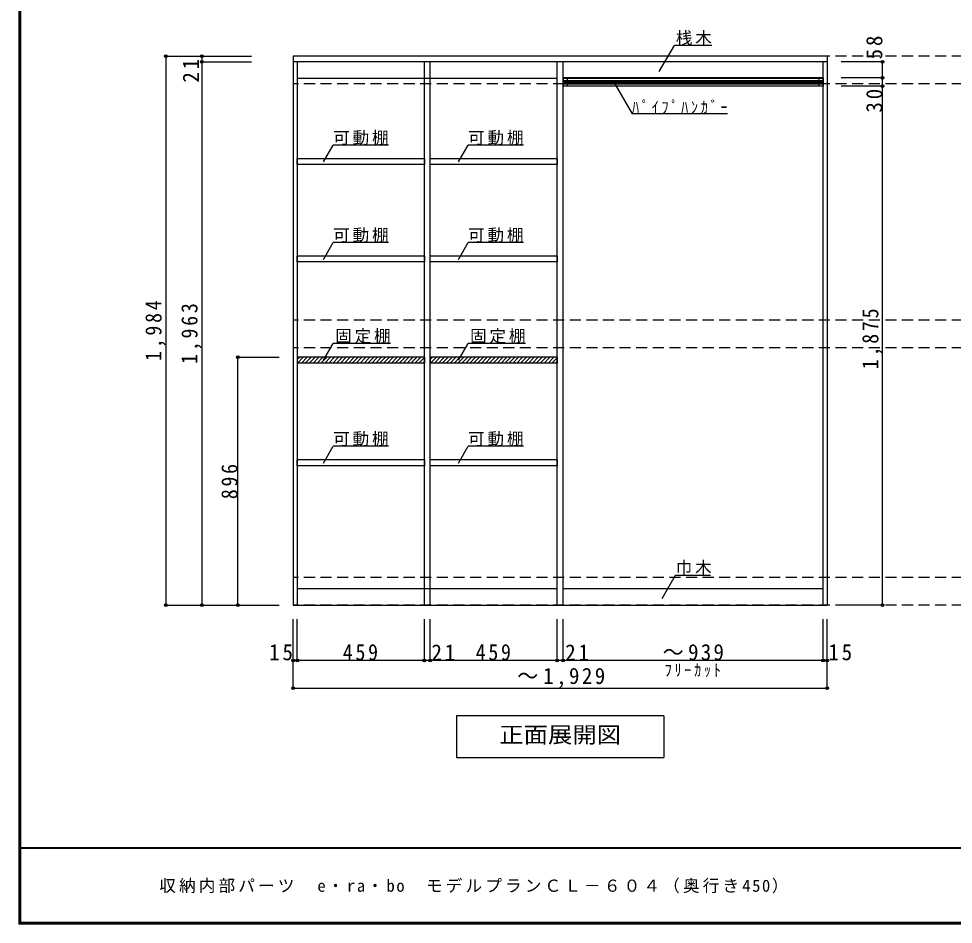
# Model space of a CAD drawing. Units: millimetres at full size, sheet at 1:20. Extents: x -3922 to 3878, y -2932 to 2722.
# Drawn here: x -3922 to -546, y -2864 to 408 of the extents above; entities that cross this region are included whole.
import ezdxf
from ezdxf.enums import TextEntityAlignment as Align

# ---------------------------------------------------------------- set-up
doc = ezdxf.new("R2010")
doc.units = ezdxf.units.MM
doc.header["$LTSCALE"] = 20
doc.header["$PDMODE"] = 32
doc.header["$PDSIZE"] = 10
doc.linetypes.add('DASHED2', pattern=[3, 2, -1])
for name, color, linetype in [('0-2', 2, 'Continuous'), ('0-3_固定棚', 3, 'Continuous'), ('0-4_可動棚', 3, 'Continuous'), ('0-6_パイプハンガー', 4, 'Continuous'), ('0-7_桟木・巾木', 2, 'Continuous'), ('0-A_文字', 7, 'Continuous'), ('0-B_寸法', 7, 'Continuous'), ('0-C_ハッチ', 4, 'Continuous'), ('F-1_枠', 6, 'Continuous'), ('F-A_文字', 7, 'Continuous')]:
    doc.layers.add(name, color=color, linetype=linetype)
doc.styles.add('ＭＳ ゴシック', font='')
doc.styles.get('ＭＳ ゴシック').set_extended_font_data('MS Gothic')

msp = doc.modelspace()

# ---------------------------------------------------------------- linework, layer by layer
at = {"layer": '0-2', "color": 3}
for p, q in [((-1001.67, 272.73), (-2930.67, 272.73)), ((-2930.67, 272.73), (-2930.67, -1711.27)), ((-1001.67, 272.73), (-1001.67, -1711.27)), ((-1001.67, 251.73), (-2930.67, 251.73)), ((-2915.67, 251.73), (-2915.67, -1711.27)), ((-2456.67, -1711.27), (-2456.67, 251.73)), ((-2435.67, -1711.27), (-2435.67, 251.73)), ((-1976.67, -1711.27), (-1976.67, 251.73)), ((-1955.67, -1711.27), (-1955.67, 251.73)), ((-1016.67, -1711.27), (-1016.67, 251.73)), ((-2930.67, -1711.27), (-1001.67, -1711.27))]:
    msp.add_line(p, q, dxfattribs=at)
at = {"layer": '0-3_固定棚'}
for p, q in [((-2915.67, -815.27), (-2915.67, -836.27)), ((-2456.67, -815.27), (-2915.67, -815.27)), ((-2456.67, -836.27), (-2915.67, -836.27)), ((-2456.67, -815.27), (-2456.67, -836.27)), ((-1976.67, -815.27), (-2435.67, -815.27)), ((-2435.67, -815.27), (-2435.67, -836.27)), ((-1976.67, -836.27), (-2435.67, -836.27)), ((-1976.67, -815.27), (-1976.67, -836.27))]:
    msp.add_line(p, q, dxfattribs=at)
at = {"layer": '0-4_可動棚'}
for p, q in [((-2915.67, -119.27), (-2915.67, -98.27)), ((-2456.67, -98.27), (-2915.67, -98.27)), ((-2456.67, -98.27), (-2456.67, -119.27)), ((-1976.67, -98.27), (-2435.67, -98.27)), ((-2435.67, -119.27), (-2435.67, -98.27)), ((-1976.67, -98.27), (-1976.67, -119.27)), ((-2456.67, -119.27), (-2915.67, -119.27)), ((-1976.67, -119.27), (-2435.67, -119.27)), ((-2915.67, -471.27), (-2915.67, -450.27)), ((-2456.67, -450.27), (-2915.67, -450.27)), ((-2456.67, -471.27), (-2915.67, -471.27)), ((-2456.67, -450.27), (-2456.67, -471.27)), ((-1976.67, -450.27), (-2435.67, -450.27)), ((-2435.67, -471.27), (-2435.67, -450.27)), ((-1976.67, -471.27), (-2435.67, -471.27)), ((-1976.67, -450.27), (-1976.67, -471.27)), ((-2915.67, -1207.27), (-2915.67, -1186.27)), ((-2456.67, -1186.27), (-2915.67, -1186.27)), ((-2456.67, -1207.27), (-2915.67, -1207.27)), ((-2456.67, -1186.27), (-2456.67, -1207.27)), ((-1976.67, -1186.27), (-2435.67, -1186.27)), ((-2435.67, -1207.27), (-2435.67, -1186.27)), ((-1976.67, -1207.27), (-2435.67, -1207.27)), ((-1976.67, -1186.27), (-1976.67, -1207.27))]:
    msp.add_line(p, q, dxfattribs=at)
at = {"layer": '0-6_パイプハンガー', "color": 3}
for p, q in [((-1955.67, 193.73), (-1955.67, 163.73)), ((-1016.67, 193.73), (-1955.67, 193.73)), ((-1016.67, 193.73), (-1016.67, 163.73)), ((-1016.67, 163.73), (-1955.67, 163.73))]:
    msp.add_line(p, q, dxfattribs=at)
at = {"layer": '0-6_パイプハンガー'}
for p, q in [((-1955.67, 184.73), (-1016.67, 184.73)), ((-1955.67, 180.73), (-1016.67, 180.73)), ((-1955.67, 176.73), (-1016.67, 176.73)), ((-1955.67, 172.73), (-1016.67, 172.73))]:
    msp.add_line(p, q, dxfattribs=at)
at = {"layer": '0-6_パイプハンガー', "color": 7}
msp.add_line((-1940.67, 193.73), (-1940.67, 163.73), dxfattribs=at)
at = {"layer": '0-7_桟木・巾木', "color": 7}
for p, q in [((-1976.67, 191.73), (-2915.67, 191.73)), ((-1016.67, 191.73), (-1955.67, 191.73)), ((-1031.67, 193.73), (-1031.67, 163.73)), ((-2915.67, -1651.27), (-1976.67, -1651.27)), ((-1955.67, -1651.27), (-1016.67, -1651.27))]:
    msp.add_line(p, q, dxfattribs=at)
at = {"layer": '0-A_文字'}
for p, q in [((-1608.01, 216.5), (-1553.18, 311.47)), ((-1418.59, 311.47), (-1553.18, 311.47)), ((-1772.39, 177.98), (-1706.43, 63.73)), ((-1361.43, 63.73), (-1706.43, 63.73)), ((-2821.18, -109.79), (-2786.17, -49.14)), ((-2586.17, -49.14), (-2786.17, -49.14)), ((-2333.99, -109.79), (-2298.97, -49.14)), ((-2098.97, -49.14), (-2298.97, -49.14)), ((-2821.18, -461.79), (-2786.17, -401.14)), ((-2586.17, -401.14), (-2786.17, -401.14)), ((-2333.99, -461.79), (-2298.97, -401.14)), ((-2098.97, -401.14), (-2298.97, -401.14)), ((-2821.18, -826.33), (-2786.17, -765.68)), ((-2578.98, -765.68), (-2786.17, -765.68)), ((-2333.99, -826.33), (-2298.97, -765.68)), ((-2091.79, -765.68), (-2298.97, -765.68)), ((-2821.18, -1197.79), (-2786.17, -1137.14)), ((-2586.17, -1137.14), (-2786.17, -1137.14)), ((-2333.99, -1197.79), (-2298.97, -1137.14)), ((-2098.97, -1137.14), (-2298.97, -1137.14)), ((-1597.93, -1686.83), (-1549.18, -1602.39)), ((-1549.18, -1602.39), (-1423.15, -1602.39)), ((-1591.17, -2111.27), (-1591.17, -2261.27)), ((-2341.17, -2261.27), (-1591.17, -2261.27))]:
    msp.add_line(p, q, dxfattribs=at)
msp.add_lwpolyline([(-1591.17, -2111.27), (-2341.17, -2111.27), (-2341.17, -2261.27)], dxfattribs=at)
at = {"layer": '0-B_寸法', "color": 4}
for p, q in [((-3390.67, 272.73), (-3080.67, 272.73)), ((-3390.67, 272.73), (-3390.67, -1711.27)), ((-3260.67, 272.73), (-3260.67, -1711.27)), ((-3260.67, 251.73), (-3080.67, 251.73)), ((-801.67, 251.73), (-951.67, 251.73)), ((-801.67, 193.73), (-801.67, 251.73)), ((-801.67, 193.73), (-951.67, 193.73)), ((-801.67, 163.73), (-801.67, 193.73)), ((-801.67, 163.73), (-951.67, 163.73)), ((-801.67, -1711.27), (-801.67, 163.73)), ((-3390.67, -1711.27), (-2980.67, -1711.27)), ((-801.67, -1711.27), (-951.67, -1711.27)), ((-2930.67, -2011.27), (-2930.67, -1761.27)), ((-2915.67, -1911.27), (-2915.67, -1761.27)), ((-2456.67, -1911.27), (-2456.67, -1761.27)), ((-2435.67, -1911.27), (-2435.67, -1761.27)), ((-1976.67, -1911.27), (-1976.67, -1761.27)), ((-1955.67, -1911.27), (-1955.67, -1761.27)), ((-1016.67, -1911.27), (-1016.67, -1761.27)), ((-1001.67, -2011.27), (-1001.67, -1761.27)), ((-1001.67, -1911.27), (-2930.67, -1911.27)), ((-2930.67, -2011.27), (-1001.67, -2011.27))]:
    msp.add_line(p, q, dxfattribs=at)
at = {"layer": '0-B_寸法', "color": 4, "linetype": 'DASHED2'}
for p, q in [((3088.33, 272.73), (-2930.67, 272.73)), ((3088.33, 172.73), (-2930.67, 172.73)), ((3088.33, -681.27), (-2930.67, -681.27)), ((3088.33, -781.27), (-2930.67, -781.27)), ((3088.33, -1611.27), (-2930.67, -1611.27)), ((3088.33, -1711.27), (-2930.67, -1711.27))]:
    msp.add_line(p, q, dxfattribs=at)
at = {"layer": '0-B_寸法', "color": 4}
msp.add_lwpolyline([(-3130.67, -1711.27), (-3130.67, -815.27), (-2980.67, -815.27)], dxfattribs=at)
at = {"layer": '0-B_寸法'}
for p in [(-3390.67, 272.73), (-3260.67, 272.73), (-3260.67, 251.73), (-801.67, 251.73), (-801.67, 193.73), (-801.67, 163.73), (-3130.67, -815.27), (-3390.67, -1711.27), (-3260.67, -1711.27), (-3130.67, -1711.27), (-801.67, -1711.27), (-2930.67, -1911.27), (-2915.67, -1911.27), (-2456.67, -1911.27), (-2435.67, -1911.27), (-1976.67, -1911.27), (-1955.67, -1911.27), (-1016.67, -1911.27), (-1001.67, -1911.27), (-2930.67, -2011.27), (-1001.67, -2011.27)]:
    msp.add_point(p, dxfattribs=at)
at = {"layer": '0-C_ハッチ'}
for p, q in [((-2915.67, -822.63), (-2908.3, -815.27)), ((-2915.16, -836.27), (-2894.16, -815.27)), ((-2901.02, -836.27), (-2880.02, -815.27)), ((-2886.88, -836.27), (-2865.88, -815.27)), ((-2872.73, -836.27), (-2851.73, -815.27)), ((-2858.59, -836.27), (-2837.59, -815.27)), ((-2844.45, -836.27), (-2823.45, -815.27)), ((-2830.31, -836.27), (-2809.31, -815.27)), ((-2816.17, -836.27), (-2795.17, -815.27)), ((-2802.02, -836.27), (-2781.02, -815.27)), ((-2787.88, -836.27), (-2766.88, -815.27)), ((-2773.74, -836.27), (-2752.74, -815.27)), ((-2759.6, -836.27), (-2738.6, -815.27)), ((-2745.46, -836.27), (-2724.46, -815.27)), ((-2731.31, -836.27), (-2710.31, -815.27)), ((-2717.17, -836.27), (-2696.17, -815.27)), ((-2703.03, -836.27), (-2682.03, -815.27)), ((-2688.89, -836.27), (-2667.89, -815.27)), ((-2674.75, -836.27), (-2653.75, -815.27)), ((-2660.6, -836.27), (-2639.6, -815.27)), ((-2646.46, -836.27), (-2625.46, -815.27)), ((-2632.32, -836.27), (-2611.32, -815.27)), ((-2618.18, -836.27), (-2597.18, -815.27)), ((-2604.03, -836.27), (-2583.03, -815.27)), ((-2589.89, -836.27), (-2568.89, -815.27)), ((-2575.75, -836.27), (-2554.75, -815.27)), ((-2561.61, -836.27), (-2540.61, -815.27)), ((-2547.47, -836.27), (-2526.47, -815.27)), ((-2533.32, -836.27), (-2512.32, -815.27)), ((-2519.18, -836.27), (-2498.18, -815.27)), ((-2505.04, -836.27), (-2484.04, -815.27)), ((-2490.9, -836.27), (-2469.9, -815.27)), ((-2476.76, -836.27), (-2456.67, -816.18)), ((-2462.61, -836.27), (-2456.67, -830.32)), ((-2435.67, -823.46), (-2427.47, -815.27)), ((-2434.33, -836.27), (-2413.33, -815.27)), ((-2420.19, -836.27), (-2399.19, -815.27)), ((-2406.04, -836.27), (-2385.04, -815.27)), ((-2391.9, -836.27), (-2370.9, -815.27)), ((-2377.76, -836.27), (-2356.76, -815.27)), ((-2363.62, -836.27), (-2342.62, -815.27)), ((-2349.48, -836.27), (-2328.48, -815.27)), ((-2335.33, -836.27), (-2314.33, -815.27)), ((-2321.19, -836.27), (-2300.19, -815.27)), ((-2307.05, -836.27), (-2286.05, -815.27)), ((-2292.91, -836.27), (-2271.91, -815.27)), ((-2278.77, -836.27), (-2257.77, -815.27)), ((-2264.62, -836.27), (-2243.62, -815.27)), ((-2250.48, -836.27), (-2229.48, -815.27)), ((-2236.34, -836.27), (-2215.34, -815.27)), ((-2222.2, -836.27), (-2201.2, -815.27)), ((-2208.05, -836.27), (-2187.05, -815.27)), ((-2193.91, -836.27), (-2172.91, -815.27)), ((-2179.77, -836.27), (-2158.77, -815.27)), ((-2165.63, -836.27), (-2144.63, -815.27)), ((-2151.49, -836.27), (-2130.49, -815.27)), ((-2137.34, -836.27), (-2116.34, -815.27)), ((-2123.2, -836.27), (-2102.2, -815.27)), ((-2109.06, -836.27), (-2088.06, -815.27)), ((-2094.92, -836.27), (-2073.92, -815.27)), ((-2080.78, -836.27), (-2059.78, -815.27)), ((-2066.63, -836.27), (-2045.63, -815.27)), ((-2052.49, -836.27), (-2031.49, -815.27)), ((-2038.35, -836.27), (-2017.35, -815.27)), ((-2024.21, -836.27), (-2003.21, -815.27)), ((-2010.06, -836.27), (-1989.06, -815.27)), ((-1995.92, -836.27), (-1976.67, -817.01)), ((-1981.78, -836.27), (-1976.67, -831.15))]:
    msp.add_line(p, q, dxfattribs=at)
at = {"layer": 'F-1_枠'}
for p, q in [((-3922.03, 2722.29), (-3922.03, -2864.37)), ((-3918.7, 2722.29), (-3918.7, -2864.37)), ((-3915.36, 2722.29), (-3915.36, -2864.37)), ((3877.97, -2587.71), (-3922.03, -2587.71)), ((3877.97, -2591.04), (-3922.03, -2591.04)), ((3877.97, -2857.71), (-3922.03, -2857.71)), ((3877.97, -2861.04), (-3922.03, -2861.04)), ((3877.97, -2864.37), (-3922.03, -2864.37))]:
    msp.add_line(p, q, dxfattribs=at)

# ---------------------------------------------------------------- texts
at = {"layer": '0-A_文字', "style": 'ＭＳ ゴシック', "width": 1.1}
msp.add_text('正面展開図', height=58.65, dxfattribs=at).set_placement((-2186.17, -2226.27), align=Align.BOTTOM_LEFT)
at = {"layer": '0-A_文字', "char_height": 43.99, "attachment_point": 7, "style": 'ＭＳ ゴシック'}
for s, insert in [('\\T1.17;桟木', (-1548.59, 311.47)), ('\\T1.39;\\W0.85;ﾊﾟｲﾌﾟﾊﾝｶﾞｰ', (-1706.43, 63.73)), ('\\T1.17;可動棚', (-2786.17, -49.14)), ('\\T1.17;可動棚', (-2298.97, -49.14)), ('\\T1.17;可動棚', (-2786.17, -401.14)), ('\\T1.17;可動棚', (-2298.97, -401.14)), ('\\T1.17;固定棚', (-2778.98, -765.68)), ('\\T1.17;固定棚', (-2291.79, -765.68)), ('\\T1.17;可動棚', (-2786.17, -1137.14)), ('\\T1.17;可動棚', (-2298.97, -1137.14)), ('\\T1.17;巾木', (-1549.18, -1602.39)), ('\\T1.39;\\W0.85;ﾌﾘｰｶｯﾄ', (-1588.67, -1971.27))]:
    msp.add_mtext(s, dxfattribs=dict(at, insert=insert))
at = {"layer": '0-B_寸法', "char_height": 58.65, "attachment_point": 7, "rotation": 90, "style": 'ＭＳ ゴシック'}
for s, insert in [('\\T1.27;\\W0.95;58', (-801.67, 260.64)), ('\\T1.27;\\W0.95;21', (-3271.05, 176.73)), ('\\T1.27;\\W0.95;30', (-801.67, 68.47)), ('\\T1.28;\\W0.9;1,984', (-3391.05, -829.27)), ('\\T1.28;\\W0.9;1,963', (-3261.05, -839.77)), ('\\T1.28;\\W0.9;1,875', (-801.67, -858.77)), ('\\T1.27;\\W0.9;896', (-3130.67, -1328.27))]:
    msp.add_mtext(s, dxfattribs=dict(at, insert=insert))
at = {"layer": '0-B_寸法', "char_height": 58.65, "attachment_point": 7, "style": 'ＭＳ ゴシック'}
for s, insert in [('\\T1.27;\\W0.95;15', (-3017.39, -1911.27)), ('\\T1.27;\\W0.9;459', (-2751.17, -1911.27)), ('\\T1.27;\\W0.95;21', (-2431.14, -1911.27)), ('\\T1.27;\\W0.9;459', (-2271.17, -1911.27)), ('\\T1.27;\\W0.95;21', (-1947.95, -1911.27)), ('\\T1.21;\\W0.95;～939', (-1596.17, -1911.27)), ('\\T1.27;\\W0.95;15', (-997.63, -1911.27)), ('\\T1.23;\\W0.95;～1,929', (-2121.17, -2011.27))]:
    msp.add_mtext(s, dxfattribs=dict(at, insert=insert))
at = {"layer": 'F-A_文字', "insert": (-3414.43, -2752.59), "char_height": 43.99, "attachment_point": 7, "style": 'ＭＳ ゴシック'}
msp.add_mtext('\\T1.19;収納内部パーツ\u3000e・ra・bo\u3000モデルプランＣＬ－６０４（奥行き450）', dxfattribs=at)

doc.saveas('drawing.dxf')
